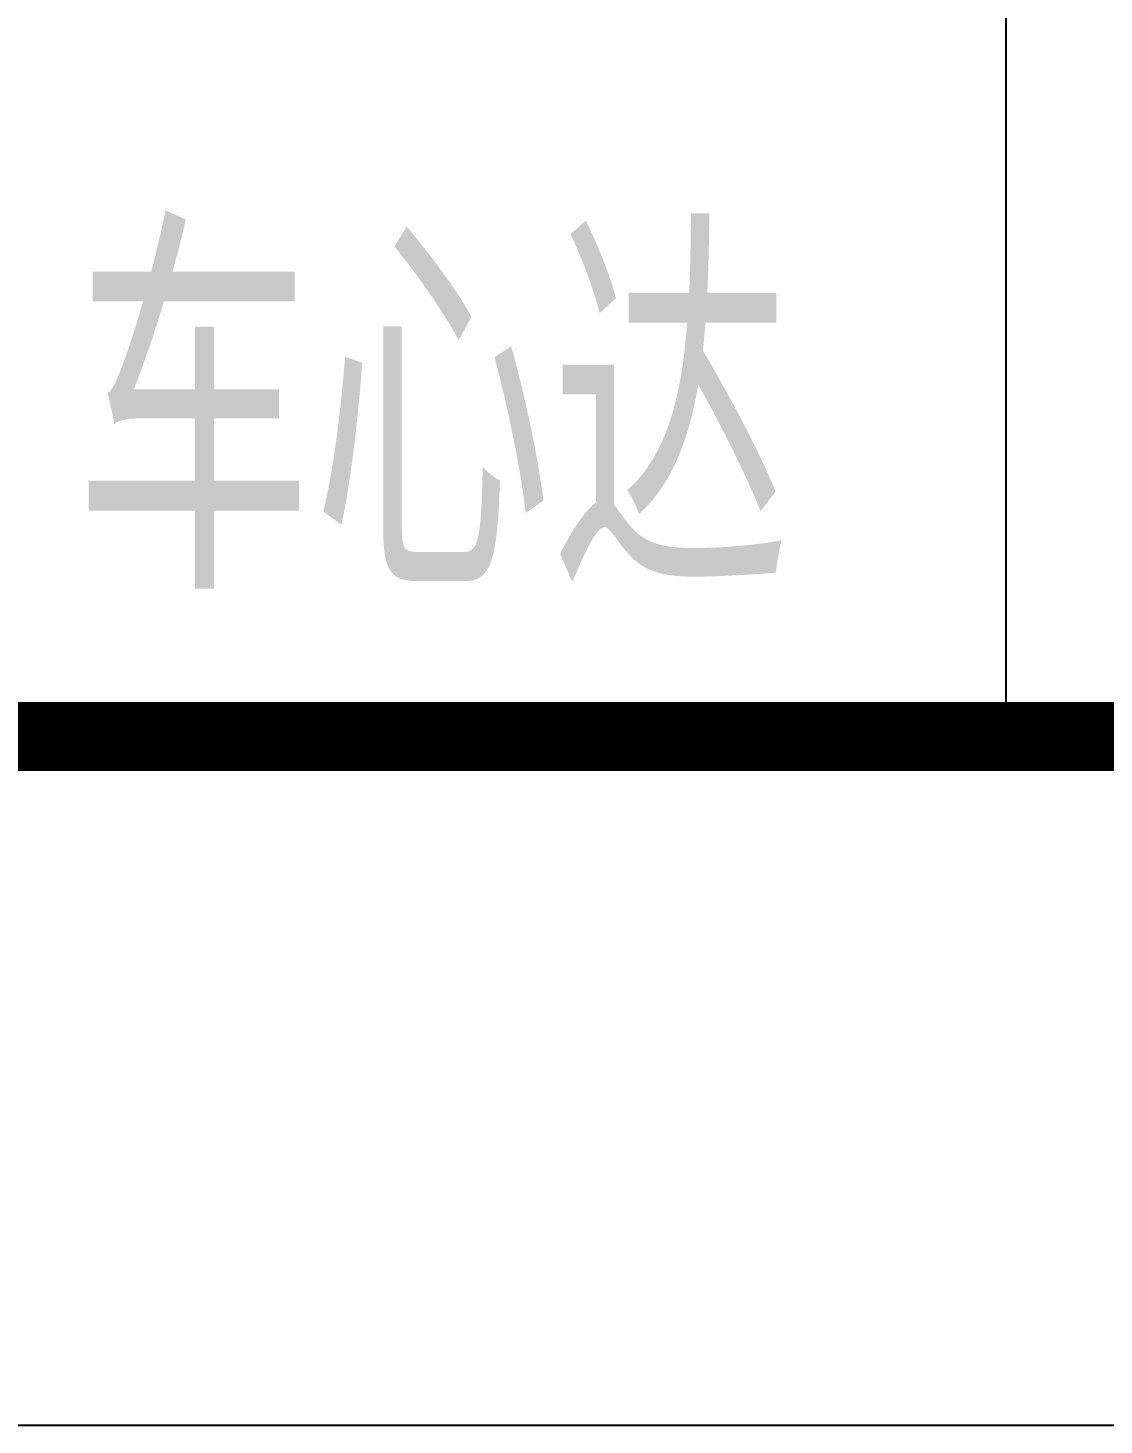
# Model space of a CAD drawing. Extents: x 4283 to 40403, y 1134 to 1764.
# Drawn here: x 4401.59 to 4412.63, y 1467.09 to 1481.44 of the extents above; entities that cross this region are included whole.
import ezdxf

# ---------------------------------------------------------------- set-up
doc = ezdxf.new("R2010")
doc.units = 0
for name, color, linetype in [('PUB_TITLE', 4, 'Continuous'), ('S-MODIFY', 4, 'Continuous'), ('华泽绵阳图框', 7, 'Continuous'), ('签名图层1', 7, 'Continuous')]:
    doc.layers.add(name, color=color, linetype=linetype)
doc.styles.add('_HZTXT', font='txt.shx', dxfattribs={"width": 0.8, "bigfont": 'hztxt.shx'})

msp = doc.modelspace()

# ---------------------------------------------------------------- linework, layer by layer
at = {"layer": 'PUB_TITLE'}
msp.add_lwpolyline([(4282.534, 1467.091), (4702.534, 1467.091), (4702.534, 1764.091), (4282.534, 1764.091)], close=True, dxfattribs=at)
at = {"layer": 'PUB_TITLE', "color": 7, "const_width": 0.506}
msp.add_lwpolyline([(4300.211, 1474.161), (4695.234, 1474.161), (4695.239, 1488.923), (4300.211, 1488.923)], close=True, dxfattribs=at)
at = {"layer": 'S-MODIFY'}
msp.add_lwpolyline([(4282.534, 1467.091), (4702.534, 1467.091), (4702.534, 1764.091), (4282.534, 1764.091)], close=True, dxfattribs=at)
at = {"layer": '华泽绵阳图框', "color": 7}
msp.add_line((4411.628, 1474.076), (4411.628, 1488.838), dxfattribs=at)
at = {"layer": '华泽绵阳图框', "color": 7, "const_width": 0.707}
msp.add_lwpolyline([(4300.211, 1474.161), (4695.464, 1474.161), (4695.464, 1756.99), (4300.211, 1756.99)], close=True, dxfattribs=at)

# ---------------------------------------------------------------- texts
at = {"layer": '签名图层1', "style": '_HZTXT', "width": 0.7}
msp.add_text('车心达', height=3.5, dxfattribs=at).set_placement((4402.062, 1475.68))

doc.saveas('drawing.dxf')
